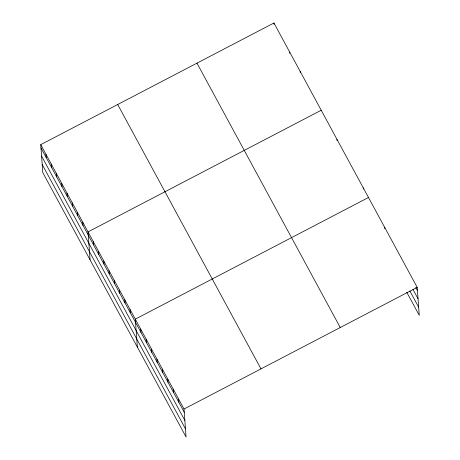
<?xml version="1.0" encoding="UTF-8"?>
<svg xmlns="http://www.w3.org/2000/svg" width="460" height="460" viewBox="0 0 460 460"><rect width="100%" height="100%" fill="white"/><g stroke="black" fill="none" stroke-linecap="round" stroke-linejoin="round"><path stroke-width="0.69" d="M40.739 144.653L184.017 409.032L186.07 437L42.797 172.621L40.739 144.653L273.93 23L417.203 287.379L419.261 315.347L406.743 292.249M321.207 110.245L88.021 231.897L90.079 259.865M368.489 197.489L135.303 319.142L137.356 347.11M184.017 409.032L417.203 287.379M415.754 287.506L417.444 290.628M412.971 289.42L418.042 298.781M409.866 290.956L418.657 307.188M196.978 63.146L340.256 327.526M117.691 104.506L260.969 368.885M40.98 147.901L184.259 412.281M41.578 156.061L184.857 420.44M42.193 164.461L185.472 428.841M384.727 227.453L384.824 228.752M363.239 187.795L363.331 189.094M336.967 139.328L337.065 140.628M300.196 71.467L300.288 72.766M289.685 52.083L289.783 53.383M273.93 23L274.022 24.299M178.606 399.044L178.842 402.293M173.196 389.056L173.431 392.305M167.779 379.069L168.021 382.317M162.368 369.081L162.604 372.33M156.958 359.093L157.193 362.342M151.541 349.105L151.783 352.354M146.13 339.118L146.366 342.366M140.72 329.13L140.955 332.379M130.053 309.453L130.289 312.697M124.798 299.759L125.034 303.002M119.542 290.064L119.784 293.313M114.293 280.37L114.528 283.619M109.037 270.675L109.273 273.924M103.782 260.981L104.023 264.23M98.532 251.286L98.768 254.535M93.276 241.592L93.512 244.841M82.771 222.209L83.007 225.452M77.516 212.514L77.757 215.757M72.26 202.82L72.502 206.068M67.01 193.125L67.246 196.374M61.755 183.431L61.996 186.679M56.499 173.736L56.741 176.985M51.25 164.042L51.486 167.29M45.994 154.347L46.236 157.596"/></g></svg>
